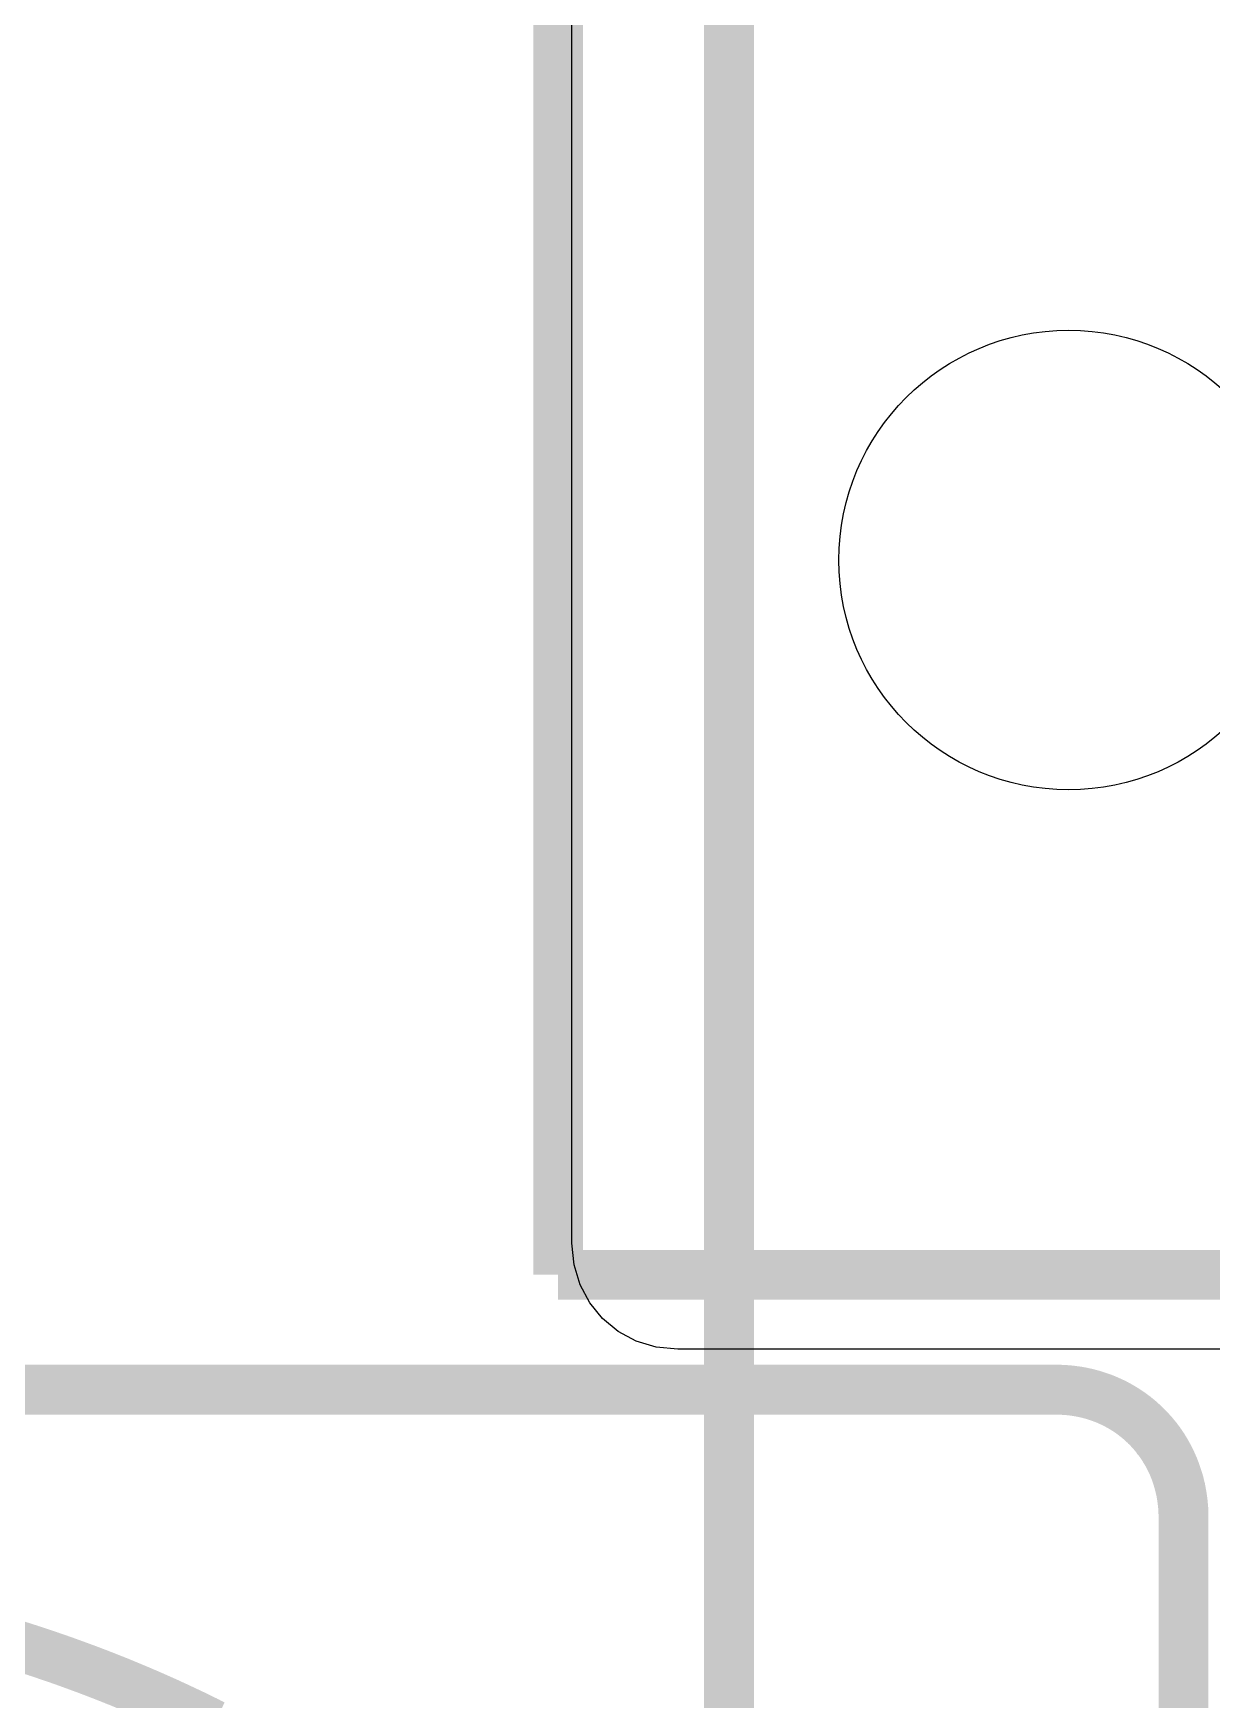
# Model space of a CAD drawing. Header units: inches. Extents: x 15 to 148, y 10 to 111.
# Drawn here: x 142.74 to 143.165, y 102.596 to 103.197 of the extents above; entities that cross this region are included whole.
import ezdxf

# ---------------------------------------------------------------- set-up
doc = ezdxf.new("R2010")
doc.units = ezdxf.units.IN
doc.header["$MEASUREMENT"] = 0
doc.layers.add('BLK_12AWG', color=7, linetype='Continuous')

# ---------------------------------------------------------------- blocks, each defined once
blk = doc.blocks.new('CEGHSD')
at = {"const_width": 0.008}
for points in [[(136.80954, 102.30923), (136.80954, 99.55332)], [(136.80954, 102.30923), (136.80954, 99.55332)], [(136.80954, 102.30923), (136.80954, 99.55332)], [(136.78213, 101.82333), (136.78213, 102.069), (136.94591, 102.069)], [(136.78213, 101.82333), (136.78213, 102.069), (136.94591, 102.069)], [(136.78213, 101.82333), (136.78213, 102.069), (136.94591, 102.069)], [(136.78213, 101.82333), (136.94591, 101.82333)], [(136.78213, 101.82333), (136.94591, 101.82333)], [(136.78213, 101.82333), (136.94591, 101.82333)], [(136.39111, 101.80491), (136.86198, 101.80491)], [(136.39111, 101.80491), (136.86198, 101.80491)], [(136.39111, 101.80491), (136.86198, 101.80491)], [(136.86198, 101.80491), (136.86211, 101.80491), (136.86224, 101.80491), (136.86238, 101.8049), (136.86251, 101.8049), (136.86265, 101.8049), (136.86278, 101.80489), (136.86291, 101.80489), (136.86305, 101.80488), (136.86318, 101.80487), (136.86331, 101.80487), (136.86345, 101.80486), (136.86358, 101.80485), (136.86371, 101.80484), (136.86384, 101.80483), (136.86397, 101.80482), (136.8641, 101.8048), (136.86423, 101.80479), (136.86436, 101.80478), (136.86449, 101.80476), (136.86462, 101.80475), (136.86475, 101.80473), (136.86488, 101.80471), (136.86501, 101.80469), (136.86514, 101.80468), (136.86527, 101.80466), (136.8654, 101.80464), (136.86553, 101.80462), (136.86565, 101.80459), (136.86578, 101.80457), (136.86591, 101.80455), (136.86603, 101.80452), (136.86616, 101.8045), (136.86629, 101.80447), (136.86641, 101.80445), (136.86654, 101.80442), (136.86666, 101.80439), (136.86679, 101.80436), (136.86691, 101.80434), (136.86704, 101.80431), (136.86716, 101.80428), (136.86729, 101.80424), (136.86741, 101.80421), (136.86753, 101.80418), (136.86765, 101.80415), (136.86778, 101.80411), (136.8679, 101.80408), (136.86802, 101.80404), (136.86814, 101.804), (136.86826, 101.80397), (136.86838, 101.80393), (136.8685, 101.80389), (136.86862, 101.80385), (136.86874, 101.80381), (136.86886, 101.80377), (136.86898, 101.80373), (136.8691, 101.80369), (136.86922, 101.80365), (136.86933, 101.8036), (136.86945, 101.80356), (136.86957, 101.80351), (136.86968, 101.80347), (136.8698, 101.80342), (136.86992, 101.80337), (136.87003, 101.80333), (136.87015, 101.80328), (136.87026, 101.80323), (136.87038, 101.80318), (136.87049, 101.80313), (136.8706, 101.80308), (136.87072, 101.80303), (136.87083, 101.80298), (136.87094, 101.80292), (136.87105, 101.80287), (136.87117, 101.80282), (136.87128, 101.80276), (136.87139, 101.80271), (136.8715, 101.80265), (136.87161, 101.80259), (136.87172, 101.80254), (136.87183, 101.80248), (136.87194, 101.80242), (136.87204, 101.80236), (136.87215, 101.8023), (136.87226, 101.80224), (136.87237, 101.80218), (136.87247, 101.80212), (136.87258, 101.80205), (136.87268, 101.80199), (136.87279, 101.80193), (136.87289, 101.80186), (136.873, 101.8018), (136.8731, 101.80173), (136.87321, 101.80167), (136.87331, 101.8016), (136.87341, 101.80153), (136.87351, 101.80147), (136.87362, 101.8014), (136.87372, 101.80133), (136.87382, 101.80126), (136.87392, 101.80119), (136.87402, 101.80112), (136.87412, 101.80105), (136.87422, 101.80097), (136.87431, 101.8009), (136.87441, 101.80083), (136.87451, 101.80075), (136.87461, 101.80068), (136.8747, 101.8006), (136.8748, 101.80053), (136.8749, 101.80045), (136.87499, 101.80038), (136.87508, 101.8003), (136.87518, 101.80022), (136.87527, 101.80014), (136.87537, 101.80006), (136.87546, 101.79999), (136.87555, 101.7999), (136.87564, 101.79982), (136.87573, 101.79974), (136.87582, 101.79966), (136.87591, 101.79958), (136.876, 101.7995), (136.87609, 101.79941), (136.87618, 101.79933), (136.87627, 101.79925), (136.87636, 101.79916), (136.87644, 101.79907), (136.87653, 101.79899), (136.87662, 101.7989), (136.8767, 101.79882), (136.87679, 101.79873), (136.87687, 101.79864), (136.87695, 101.79855), (136.87704, 101.79846), (136.87712, 101.79837), (136.8772, 101.79828), (136.87728, 101.79819), (136.87737, 101.7981), (136.87745, 101.79801), (136.87753, 101.79792), (136.87761, 101.79782), (136.87768, 101.79773), (136.87776, 101.79764), (136.87784, 101.79754), (136.87792, 101.79745), (136.87799, 101.79735), (136.87807, 101.79726), (136.87815, 101.79716), (136.87818, 101.79711), (136.87822, 101.79707), (136.87826, 101.79702), (136.8783, 101.79697), (136.87837, 101.79687), (136.87844, 101.79677), (136.87851, 101.79667), (136.87859, 101.79658), (136.87862, 101.79653), (136.87866, 101.79648), (136.87869, 101.79643), (136.87873, 101.79638), (136.8788, 101.79628), (136.87887, 101.79618), (136.87894, 101.79607), (136.87901, 101.79597), (136.87904, 101.79592), (136.87907, 101.79587), (136.87911, 101.79582), (136.87914, 101.79577), (136.87918, 101.79572), (136.87921, 101.79566), (136.87924, 101.79561), (136.87927, 101.79556), (136.87931, 101.79551), (136.87934, 101.79546), (136.87937, 101.79541), (136.8794, 101.79535), (136.87944, 101.7953), (136.87947, 101.79525), (136.8795, 101.7952), (136.87953, 101.79514), (136.8796, 101.79504), (136.87966, 101.79493), (136.87972, 101.79482), (136.87978, 101.79472), (136.87984, 101.79461), (136.8799, 101.7945), (136.87996, 101.79439), (136.88002, 101.79429), (136.88008, 101.79418), (136.88013, 101.79407), (136.88019, 101.79396), (136.88025, 101.79385), (136.8803, 101.79374), (136.88036, 101.79362), (136.88041, 101.79351), (136.88046, 101.7934), (136.88052, 101.79329), (136.88057, 101.79318), (136.88062, 101.79306), (136.88067, 101.79295), (136.88072, 101.79284), (136.88077, 101.79272), (136.88082, 101.79261), (136.88087, 101.79249), (136.88092, 101.79238), (136.88096, 101.79226), (136.88101, 101.79214), (136.88105, 101.79203), (136.8811, 101.79191), (136.88114, 101.79179), (136.88119, 101.79168), (136.88123, 101.79156), (136.88127, 101.79144), (136.88131, 101.79132), (136.88135, 101.7912), (136.88139, 101.79108), (136.88143, 101.79096), (136.88147, 101.79084), (136.88151, 101.79072), (136.88155, 101.7906), (136.88156, 101.79054), (136.88158, 101.79048), (136.8816, 101.79042), (136.88162, 101.79036), (136.88163, 101.7903), (136.88165, 101.79024), (136.88167, 101.79017), (136.88169, 101.79011), (136.8817, 101.79005), (136.88172, 101.78999), (136.88174, 101.78993), (136.88175, 101.78987), (136.88177, 101.78981), (136.88178, 101.78974), (136.8818, 101.78968), (136.88182, 101.78962), (136.88185, 101.7895), (136.88188, 101.78937), (136.88191, 101.78925), (136.88193, 101.78912), (136.88195, 101.78906), (136.88196, 101.789), (136.88198, 101.78894), (136.88199, 101.78887), (136.882, 101.78881), (136.88201, 101.78875), (136.88203, 101.78868), (136.88204, 101.78862), (136.88207, 101.78849), (136.88209, 101.78837), (136.88211, 101.78824), (136.88213, 101.78811), (136.88216, 101.78799), (136.88218, 101.78786), (136.8822, 101.78773), (136.88222, 101.7876), (136.88223, 101.78754), (136.88224, 101.78747), (136.88224, 101.78741), (136.88225, 101.78734), (136.88226, 101.78728), (136.88227, 101.78721), (136.88228, 101.78715), (136.88229, 101.78708), (136.88229, 101.78702), (136.8823, 101.78695), (136.88231, 101.78689), (136.88232, 101.78682), (136.88232, 101.78676), (136.88233, 101.78669), (136.88234, 101.78663), (136.88234, 101.78656), (136.88236, 101.78643), (136.88237, 101.7863), (136.88238, 101.78617), (136.88239, 101.78604), (136.88239, 101.78597), (136.8824, 101.7859), (136.8824, 101.78584), (136.88241, 101.78577), (136.88241, 101.78571), (136.88241, 101.78564), (136.88242, 101.78557), (136.88242, 101.78551), (136.88243, 101.78544), (136.88243, 101.78537), (136.88243, 101.78531), (136.88243, 101.78524), (136.88244, 101.78511), (136.88244, 101.78497), (136.88244, 101.78484), (136.88245, 101.7847), (136.88245, 101.78457), (136.88245, 101.78443)], [(136.86198, 101.80491), (136.86211, 101.80491), (136.86224, 101.80491), (136.86238, 101.8049), (136.86251, 101.8049), (136.86265, 101.8049), (136.86278, 101.80489), (136.86291, 101.80489), (136.86305, 101.80488), (136.86318, 101.80487), (136.86331, 101.80487), (136.86345, 101.80486), (136.86358, 101.80485), (136.86371, 101.80484), (136.86384, 101.80483), (136.86397, 101.80482), (136.8641, 101.8048), (136.86423, 101.80479), (136.86436, 101.80478), (136.86449, 101.80476), (136.86462, 101.80475), (136.86475, 101.80473), (136.86488, 101.80471), (136.86501, 101.80469), (136.86514, 101.80468), (136.86527, 101.80466), (136.8654, 101.80464), (136.86553, 101.80462), (136.86565, 101.80459), (136.86578, 101.80457), (136.86591, 101.80455), (136.86603, 101.80452), (136.86616, 101.8045), (136.86629, 101.80447), (136.86641, 101.80445), (136.86654, 101.80442), (136.86666, 101.80439), (136.86679, 101.80436), (136.86691, 101.80434), (136.86704, 101.80431), (136.86716, 101.80428), (136.86729, 101.80424), (136.86741, 101.80421), (136.86753, 101.80418), (136.86765, 101.80415), (136.86778, 101.80411), (136.8679, 101.80408), (136.86802, 101.80404), (136.86814, 101.804), (136.86826, 101.80397), (136.86838, 101.80393), (136.8685, 101.80389), (136.86862, 101.80385), (136.86874, 101.80381), (136.86886, 101.80377), (136.86898, 101.80373), (136.8691, 101.80369), (136.86922, 101.80365), (136.86933, 101.8036), (136.86945, 101.80356), (136.86957, 101.80351), (136.86968, 101.80347), (136.8698, 101.80342), (136.86992, 101.80337), (136.87003, 101.80333), (136.87015, 101.80328), (136.87026, 101.80323), (136.87038, 101.80318), (136.87049, 101.80313), (136.8706, 101.80308), (136.87072, 101.80303), (136.87083, 101.80298), (136.87094, 101.80292), (136.87105, 101.80287), (136.87117, 101.80282), (136.87128, 101.80276), (136.87139, 101.80271), (136.8715, 101.80265), (136.87161, 101.80259), (136.87172, 101.80254), (136.87183, 101.80248), (136.87194, 101.80242), (136.87204, 101.80236), (136.87215, 101.8023), (136.87226, 101.80224), (136.87237, 101.80218), (136.87247, 101.80212), (136.87258, 101.80205), (136.87268, 101.80199), (136.87279, 101.80193), (136.87289, 101.80186), (136.873, 101.8018), (136.8731, 101.80173), (136.87321, 101.80167), (136.87331, 101.8016), (136.87341, 101.80153), (136.87351, 101.80147), (136.87362, 101.8014), (136.87372, 101.80133), (136.87382, 101.80126), (136.87392, 101.80119), (136.87402, 101.80112), (136.87412, 101.80105), (136.87422, 101.80097), (136.87431, 101.8009), (136.87441, 101.80083), (136.87451, 101.80075), (136.87461, 101.80068), (136.8747, 101.8006), (136.8748, 101.80053), (136.8749, 101.80045), (136.87499, 101.80038), (136.87508, 101.8003), (136.87518, 101.80022), (136.87527, 101.80014), (136.87537, 101.80006), (136.87546, 101.79999), (136.87555, 101.7999), (136.87564, 101.79982), (136.87573, 101.79974), (136.87582, 101.79966), (136.87591, 101.79958), (136.876, 101.7995), (136.87609, 101.79941), (136.87618, 101.79933), (136.87627, 101.79925), (136.87636, 101.79916), (136.87644, 101.79907), (136.87653, 101.79899), (136.87662, 101.7989), (136.8767, 101.79882), (136.87679, 101.79873), (136.87687, 101.79864), (136.87695, 101.79855), (136.87704, 101.79846), (136.87712, 101.79837), (136.8772, 101.79828), (136.87728, 101.79819), (136.87737, 101.7981), (136.87745, 101.79801), (136.87753, 101.79792), (136.87761, 101.79782), (136.87768, 101.79773), (136.87776, 101.79764), (136.87784, 101.79754), (136.87792, 101.79745), (136.87799, 101.79735), (136.87807, 101.79726), (136.87815, 101.79716), (136.87818, 101.79711), (136.87822, 101.79707), (136.87826, 101.79702), (136.8783, 101.79697), (136.87837, 101.79687), (136.87844, 101.79677), (136.87851, 101.79667), (136.87859, 101.79658), (136.87862, 101.79653), (136.87866, 101.79648), (136.87869, 101.79643), (136.87873, 101.79638), (136.8788, 101.79628), (136.87887, 101.79618), (136.87894, 101.79607), (136.87901, 101.79597), (136.87904, 101.79592), (136.87907, 101.79587), (136.87911, 101.79582), (136.87914, 101.79577), (136.87918, 101.79572), (136.87921, 101.79566), (136.87924, 101.79561), (136.87927, 101.79556), (136.87931, 101.79551), (136.87934, 101.79546), (136.87937, 101.79541), (136.8794, 101.79535), (136.87944, 101.7953), (136.87947, 101.79525), (136.8795, 101.7952), (136.87953, 101.79514), (136.8796, 101.79504), (136.87966, 101.79493), (136.87972, 101.79482), (136.87978, 101.79472), (136.87984, 101.79461), (136.8799, 101.7945), (136.87996, 101.79439), (136.88002, 101.79429), (136.88008, 101.79418), (136.88013, 101.79407), (136.88019, 101.79396), (136.88025, 101.79385), (136.8803, 101.79374), (136.88036, 101.79362), (136.88041, 101.79351), (136.88046, 101.7934), (136.88052, 101.79329), (136.88057, 101.79318), (136.88062, 101.79306), (136.88067, 101.79295), (136.88072, 101.79284), (136.88077, 101.79272), (136.88082, 101.79261), (136.88087, 101.79249), (136.88092, 101.79238), (136.88096, 101.79226), (136.88101, 101.79214), (136.88105, 101.79203), (136.8811, 101.79191), (136.88114, 101.79179), (136.88119, 101.79168), (136.88123, 101.79156), (136.88127, 101.79144), (136.88131, 101.79132), (136.88135, 101.7912), (136.88139, 101.79108), (136.88143, 101.79096), (136.88147, 101.79084), (136.88151, 101.79072), (136.88155, 101.7906), (136.88156, 101.79054), (136.88158, 101.79048), (136.8816, 101.79042), (136.88162, 101.79036), (136.88163, 101.7903), (136.88165, 101.79024), (136.88167, 101.79017), (136.88169, 101.79011), (136.8817, 101.79005), (136.88172, 101.78999), (136.88174, 101.78993), (136.88175, 101.78987), (136.88177, 101.78981), (136.88178, 101.78974), (136.8818, 101.78968), (136.88182, 101.78962), (136.88185, 101.7895), (136.88188, 101.78937), (136.88191, 101.78925), (136.88193, 101.78912), (136.88195, 101.78906), (136.88196, 101.789), (136.88198, 101.78894), (136.88199, 101.78887), (136.882, 101.78881), (136.88201, 101.78875), (136.88203, 101.78868), (136.88204, 101.78862), (136.88207, 101.78849), (136.88209, 101.78837), (136.88211, 101.78824), (136.88213, 101.78811), (136.88216, 101.78799), (136.88218, 101.78786), (136.8822, 101.78773), (136.88222, 101.7876), (136.88223, 101.78754), (136.88224, 101.78747), (136.88224, 101.78741), (136.88225, 101.78734), (136.88226, 101.78728), (136.88227, 101.78721), (136.88228, 101.78715), (136.88229, 101.78708), (136.88229, 101.78702), (136.8823, 101.78695), (136.88231, 101.78689), (136.88232, 101.78682), (136.88232, 101.78676), (136.88233, 101.78669), (136.88234, 101.78663), (136.88234, 101.78656), (136.88236, 101.78643), (136.88237, 101.7863), (136.88238, 101.78617), (136.88239, 101.78604), (136.88239, 101.78597), (136.8824, 101.7859), (136.8824, 101.78584), (136.88241, 101.78577), (136.88241, 101.78571), (136.88241, 101.78564), (136.88242, 101.78557), (136.88242, 101.78551), (136.88243, 101.78544), (136.88243, 101.78537), (136.88243, 101.78531), (136.88243, 101.78524), (136.88244, 101.78511), (136.88244, 101.78497), (136.88244, 101.78484), (136.88245, 101.7847), (136.88245, 101.78457), (136.88245, 101.78443)], [(136.86198, 101.80491), (136.86211, 101.80491), (136.86224, 101.80491), (136.86238, 101.8049), (136.86251, 101.8049), (136.86265, 101.8049), (136.86278, 101.80489), (136.86291, 101.80489), (136.86305, 101.80488), (136.86318, 101.80487), (136.86331, 101.80487), (136.86345, 101.80486), (136.86358, 101.80485), (136.86371, 101.80484), (136.86384, 101.80483), (136.86397, 101.80482), (136.8641, 101.8048), (136.86423, 101.80479), (136.86436, 101.80478), (136.86449, 101.80476), (136.86462, 101.80475), (136.86475, 101.80473), (136.86488, 101.80471), (136.86501, 101.80469), (136.86514, 101.80468), (136.86527, 101.80466), (136.8654, 101.80464), (136.86553, 101.80462), (136.86565, 101.80459), (136.86578, 101.80457), (136.86591, 101.80455), (136.86603, 101.80452), (136.86616, 101.8045), (136.86629, 101.80447), (136.86641, 101.80445), (136.86654, 101.80442), (136.86666, 101.80439), (136.86679, 101.80436), (136.86691, 101.80434), (136.86704, 101.80431), (136.86716, 101.80428), (136.86729, 101.80424), (136.86741, 101.80421), (136.86753, 101.80418), (136.86765, 101.80415), (136.86778, 101.80411), (136.8679, 101.80408), (136.86802, 101.80404), (136.86814, 101.804), (136.86826, 101.80397), (136.86838, 101.80393), (136.8685, 101.80389), (136.86862, 101.80385), (136.86874, 101.80381), (136.86886, 101.80377), (136.86898, 101.80373), (136.8691, 101.80369), (136.86922, 101.80365), (136.86933, 101.8036), (136.86945, 101.80356), (136.86957, 101.80351), (136.86968, 101.80347), (136.8698, 101.80342), (136.86992, 101.80337), (136.87003, 101.80333), (136.87015, 101.80328), (136.87026, 101.80323), (136.87038, 101.80318), (136.87049, 101.80313), (136.8706, 101.80308), (136.87072, 101.80303), (136.87083, 101.80298), (136.87094, 101.80292), (136.87105, 101.80287), (136.87117, 101.80282), (136.87128, 101.80276), (136.87139, 101.80271), (136.8715, 101.80265), (136.87161, 101.80259), (136.87172, 101.80254), (136.87183, 101.80248), (136.87194, 101.80242), (136.87204, 101.80236), (136.87215, 101.8023), (136.87226, 101.80224), (136.87237, 101.80218), (136.87247, 101.80212), (136.87258, 101.80205), (136.87268, 101.80199), (136.87279, 101.80193), (136.87289, 101.80186), (136.873, 101.8018), (136.8731, 101.80173), (136.87321, 101.80167), (136.87331, 101.8016), (136.87341, 101.80153), (136.87351, 101.80147), (136.87362, 101.8014), (136.87372, 101.80133), (136.87382, 101.80126), (136.87392, 101.80119), (136.87402, 101.80112), (136.87412, 101.80105), (136.87422, 101.80097), (136.87431, 101.8009), (136.87441, 101.80083), (136.87451, 101.80075), (136.87461, 101.80068), (136.8747, 101.8006), (136.8748, 101.80053), (136.8749, 101.80045), (136.87499, 101.80038), (136.87508, 101.8003), (136.87518, 101.80022), (136.87527, 101.80014), (136.87537, 101.80006), (136.87546, 101.79999), (136.87555, 101.7999), (136.87564, 101.79982), (136.87573, 101.79974), (136.87582, 101.79966), (136.87591, 101.79958), (136.876, 101.7995), (136.87609, 101.79941), (136.87618, 101.79933), (136.87627, 101.79925), (136.87636, 101.79916), (136.87644, 101.79907), (136.87653, 101.79899), (136.87662, 101.7989), (136.8767, 101.79882), (136.87679, 101.79873), (136.87687, 101.79864), (136.87695, 101.79855), (136.87704, 101.79846), (136.87712, 101.79837), (136.8772, 101.79828), (136.87728, 101.79819), (136.87737, 101.7981), (136.87745, 101.79801), (136.87753, 101.79792), (136.87761, 101.79782), (136.87768, 101.79773), (136.87776, 101.79764), (136.87784, 101.79754), (136.87792, 101.79745), (136.87799, 101.79735), (136.87807, 101.79726), (136.87815, 101.79716), (136.87818, 101.79711), (136.87822, 101.79707), (136.87826, 101.79702), (136.8783, 101.79697), (136.87837, 101.79687), (136.87844, 101.79677), (136.87851, 101.79667), (136.87859, 101.79658), (136.87862, 101.79653), (136.87866, 101.79648), (136.87869, 101.79643), (136.87873, 101.79638), (136.8788, 101.79628), (136.87887, 101.79618), (136.87894, 101.79607), (136.87901, 101.79597), (136.87904, 101.79592), (136.87907, 101.79587), (136.87911, 101.79582), (136.87914, 101.79577), (136.87918, 101.79572), (136.87921, 101.79566), (136.87924, 101.79561), (136.87927, 101.79556), (136.87931, 101.79551), (136.87934, 101.79546), (136.87937, 101.79541), (136.8794, 101.79535), (136.87944, 101.7953), (136.87947, 101.79525), (136.8795, 101.7952), (136.87953, 101.79514), (136.8796, 101.79504), (136.87966, 101.79493), (136.87972, 101.79482), (136.87978, 101.79472), (136.87984, 101.79461), (136.8799, 101.7945), (136.87996, 101.79439), (136.88002, 101.79429), (136.88008, 101.79418), (136.88013, 101.79407), (136.88019, 101.79396), (136.88025, 101.79385), (136.8803, 101.79374), (136.88036, 101.79362), (136.88041, 101.79351), (136.88046, 101.7934), (136.88052, 101.79329), (136.88057, 101.79318), (136.88062, 101.79306), (136.88067, 101.79295), (136.88072, 101.79284), (136.88077, 101.79272), (136.88082, 101.79261), (136.88087, 101.79249), (136.88092, 101.79238), (136.88096, 101.79226), (136.88101, 101.79214), (136.88105, 101.79203), (136.8811, 101.79191), (136.88114, 101.79179), (136.88119, 101.79168), (136.88123, 101.79156), (136.88127, 101.79144), (136.88131, 101.79132), (136.88135, 101.7912), (136.88139, 101.79108), (136.88143, 101.79096), (136.88147, 101.79084), (136.88151, 101.79072), (136.88155, 101.7906), (136.88156, 101.79054), (136.88158, 101.79048), (136.8816, 101.79042), (136.88162, 101.79036), (136.88163, 101.7903), (136.88165, 101.79024), (136.88167, 101.79017), (136.88169, 101.79011), (136.8817, 101.79005), (136.88172, 101.78999), (136.88174, 101.78993), (136.88175, 101.78987), (136.88177, 101.78981), (136.88178, 101.78974), (136.8818, 101.78968), (136.88182, 101.78962), (136.88185, 101.7895), (136.88188, 101.78937), (136.88191, 101.78925), (136.88193, 101.78912), (136.88195, 101.78906), (136.88196, 101.789), (136.88198, 101.78894), (136.88199, 101.78887), (136.882, 101.78881), (136.88201, 101.78875), (136.88203, 101.78868), (136.88204, 101.78862), (136.88207, 101.78849), (136.88209, 101.78837), (136.88211, 101.78824), (136.88213, 101.78811), (136.88216, 101.78799), (136.88218, 101.78786), (136.8822, 101.78773), (136.88222, 101.7876), (136.88223, 101.78754), (136.88224, 101.78747), (136.88224, 101.78741), (136.88225, 101.78734), (136.88226, 101.78728), (136.88227, 101.78721), (136.88228, 101.78715), (136.88229, 101.78708), (136.88229, 101.78702), (136.8823, 101.78695), (136.88231, 101.78689), (136.88232, 101.78682), (136.88232, 101.78676), (136.88233, 101.78669), (136.88234, 101.78663), (136.88234, 101.78656), (136.88236, 101.78643), (136.88237, 101.7863), (136.88238, 101.78617), (136.88239, 101.78604), (136.88239, 101.78597), (136.8824, 101.7859), (136.8824, 101.78584), (136.88241, 101.78577), (136.88241, 101.78571), (136.88241, 101.78564), (136.88242, 101.78557), (136.88242, 101.78551), (136.88243, 101.78544), (136.88243, 101.78537), (136.88243, 101.78531), (136.88243, 101.78524), (136.88244, 101.78511), (136.88244, 101.78497), (136.88244, 101.78484), (136.88245, 101.7847), (136.88245, 101.78457), (136.88245, 101.78443)], [(136.88245, 101.78443), (136.88245, 101.31357)], [(136.88245, 101.78443), (136.88245, 101.31357)], [(136.88245, 101.78443), (136.88245, 101.31357)], [(136.69373, 101.76439), (136.69398, 101.76431), (136.69423, 101.76423), (136.69449, 101.76415), (136.69474, 101.76408), (136.69499, 101.764), (136.69525, 101.76392), (136.6955, 101.76384), (136.69575, 101.76376), (136.69601, 101.76368), (136.69626, 101.7636), (136.69651, 101.76352), (136.69676, 101.76344), (136.69701, 101.76336), (136.69727, 101.76328), (136.69752, 101.76319), (136.69777, 101.76311), (136.69802, 101.76303), (136.69827, 101.76295), (136.69852, 101.76286), (136.69877, 101.76278), (136.69902, 101.7627), (136.69927, 101.76262), (136.69952, 101.76253), (136.69977, 101.76245), (136.70002, 101.76236), (136.70027, 101.76228), (136.70052, 101.76219), (136.70077, 101.76211), (136.70102, 101.76202), (136.70127, 101.76194), (136.70152, 101.76185), (136.70177, 101.76176), (136.70202, 101.76168), (136.70226, 101.76159), (136.70251, 101.7615), (136.70276, 101.76142), (136.70301, 101.76133), (136.70326, 101.76124), (136.7035, 101.76115), (136.70375, 101.76106), (136.704, 101.76097), (136.70425, 101.76088), (136.70449, 101.76079), (136.70474, 101.7607), (136.70499, 101.76061), (136.70523, 101.76052), (136.70548, 101.76043), (136.70572, 101.76034), (136.70597, 101.76025), (136.70622, 101.76016), (136.70646, 101.76007), (136.70671, 101.75998), (136.70695, 101.75988), (136.7072, 101.75979), (136.70744, 101.7597), (136.70769, 101.7596), (136.70793, 101.75951), (136.70817, 101.75942), (136.70842, 101.75932), (136.70866, 101.75923), (136.70891, 101.75913), (136.70915, 101.75904), (136.70939, 101.75894), (136.70964, 101.75885), (136.70988, 101.75875), (136.71012, 101.75866), (136.71037, 101.75856), (136.71061, 101.75846), (136.71085, 101.75837), (136.71109, 101.75827), (136.71133, 101.75817), (136.71158, 101.75808), (136.71182, 101.75798), (136.71206, 101.75788), (136.7123, 101.75778), (136.71254, 101.75768), (136.71278, 101.75758), (136.71302, 101.75748), (136.71326, 101.75738), (136.7135, 101.75728), (136.71398, 101.75708), (136.71446, 101.75688), (136.71494, 101.75668), (136.71518, 101.75658), (136.71542, 101.75647), (136.7159, 101.75627), (136.71614, 101.75617), (136.71638, 101.75606), (136.71661, 101.75596), (136.71685, 101.75586), (136.71709, 101.75575), (136.71733, 101.75565), (136.71756, 101.75554), (136.7178, 101.75544), (136.71804, 101.75533), (136.71827, 101.75523), (136.71851, 101.75512), (136.71875, 101.75502), (136.71922, 101.7548), (136.71946, 101.7547), (136.71969, 101.75459), (136.71993, 101.75448), (136.72016, 101.75437), (136.7204, 101.75427), (136.72063, 101.75416), (136.72087, 101.75405), (136.7211, 101.75394), (136.72134, 101.75383), (136.72157, 101.75372), (136.7218, 101.75361), (136.72204, 101.7535), (136.72227, 101.75339), (136.7225, 101.75328), (136.72274, 101.75317), (136.72297, 101.75306), (136.7232, 101.75295), (136.72344, 101.75284), (136.72367, 101.75273), (136.7239, 101.75262), (136.72413, 101.7525), (136.72436, 101.75239), (136.7246, 101.75228), (136.72483, 101.75217), (136.72506, 101.75205), (136.72529, 101.75194), (136.72552, 101.75183), (136.72575, 101.75171), (136.72598, 101.7516), (136.72621, 101.75148), (136.72644, 101.75137), (136.72667, 101.75125), (136.7269, 101.75114)], [(136.69373, 101.76439), (136.69398, 101.76431), (136.69423, 101.76423), (136.69449, 101.76415), (136.69474, 101.76408), (136.69499, 101.764), (136.69525, 101.76392), (136.6955, 101.76384), (136.69575, 101.76376), (136.69601, 101.76368), (136.69626, 101.7636), (136.69651, 101.76352), (136.69676, 101.76344), (136.69701, 101.76336), (136.69727, 101.76328), (136.69752, 101.76319), (136.69777, 101.76311), (136.69802, 101.76303), (136.69827, 101.76295), (136.69852, 101.76286), (136.69877, 101.76278), (136.69902, 101.7627), (136.69927, 101.76262), (136.69952, 101.76253), (136.69977, 101.76245), (136.70002, 101.76236), (136.70027, 101.76228), (136.70052, 101.76219), (136.70077, 101.76211), (136.70102, 101.76202), (136.70127, 101.76194), (136.70152, 101.76185), (136.70177, 101.76176), (136.70202, 101.76168), (136.70226, 101.76159), (136.70251, 101.7615), (136.70276, 101.76142), (136.70301, 101.76133), (136.70326, 101.76124), (136.7035, 101.76115), (136.70375, 101.76106), (136.704, 101.76097), (136.70425, 101.76088), (136.70449, 101.76079), (136.70474, 101.7607), (136.70499, 101.76061), (136.70523, 101.76052), (136.70548, 101.76043), (136.70572, 101.76034), (136.70597, 101.76025), (136.70622, 101.76016), (136.70646, 101.76007), (136.70671, 101.75998), (136.70695, 101.75988), (136.7072, 101.75979), (136.70744, 101.7597), (136.70769, 101.7596), (136.70793, 101.75951), (136.70817, 101.75942), (136.70842, 101.75932), (136.70866, 101.75923), (136.70891, 101.75913), (136.70915, 101.75904), (136.70939, 101.75894), (136.70964, 101.75885), (136.70988, 101.75875), (136.71012, 101.75866), (136.71037, 101.75856), (136.71061, 101.75846), (136.71085, 101.75837), (136.71109, 101.75827), (136.71133, 101.75817), (136.71158, 101.75808), (136.71182, 101.75798), (136.71206, 101.75788), (136.7123, 101.75778), (136.71254, 101.75768), (136.71278, 101.75758), (136.71302, 101.75748), (136.71326, 101.75738), (136.7135, 101.75728), (136.71398, 101.75708), (136.71446, 101.75688), (136.71494, 101.75668), (136.71518, 101.75658), (136.71542, 101.75647), (136.7159, 101.75627), (136.71614, 101.75617), (136.71638, 101.75606), (136.71661, 101.75596), (136.71685, 101.75586), (136.71709, 101.75575), (136.71733, 101.75565), (136.71756, 101.75554), (136.7178, 101.75544), (136.71804, 101.75533), (136.71827, 101.75523), (136.71851, 101.75512), (136.71875, 101.75502), (136.71922, 101.7548), (136.71946, 101.7547), (136.71969, 101.75459), (136.71993, 101.75448), (136.72016, 101.75437), (136.7204, 101.75427), (136.72063, 101.75416), (136.72087, 101.75405), (136.7211, 101.75394), (136.72134, 101.75383), (136.72157, 101.75372), (136.7218, 101.75361), (136.72204, 101.7535), (136.72227, 101.75339), (136.7225, 101.75328), (136.72274, 101.75317), (136.72297, 101.75306), (136.7232, 101.75295), (136.72344, 101.75284), (136.72367, 101.75273), (136.7239, 101.75262), (136.72413, 101.7525), (136.72436, 101.75239), (136.7246, 101.75228), (136.72483, 101.75217), (136.72506, 101.75205), (136.72529, 101.75194), (136.72552, 101.75183), (136.72575, 101.75171), (136.72598, 101.7516), (136.72621, 101.75148), (136.72644, 101.75137), (136.72667, 101.75125), (136.7269, 101.75114)], [(136.69373, 101.76439), (136.69398, 101.76431), (136.69423, 101.76423), (136.69449, 101.76415), (136.69474, 101.76408), (136.69499, 101.764), (136.69525, 101.76392), (136.6955, 101.76384), (136.69575, 101.76376), (136.69601, 101.76368), (136.69626, 101.7636), (136.69651, 101.76352), (136.69676, 101.76344), (136.69701, 101.76336), (136.69727, 101.76328), (136.69752, 101.76319), (136.69777, 101.76311), (136.69802, 101.76303), (136.69827, 101.76295), (136.69852, 101.76286), (136.69877, 101.76278), (136.69902, 101.7627), (136.69927, 101.76262), (136.69952, 101.76253), (136.69977, 101.76245), (136.70002, 101.76236), (136.70027, 101.76228), (136.70052, 101.76219), (136.70077, 101.76211), (136.70102, 101.76202), (136.70127, 101.76194), (136.70152, 101.76185), (136.70177, 101.76176), (136.70202, 101.76168), (136.70226, 101.76159), (136.70251, 101.7615), (136.70276, 101.76142), (136.70301, 101.76133), (136.70326, 101.76124), (136.7035, 101.76115), (136.70375, 101.76106), (136.704, 101.76097), (136.70425, 101.76088), (136.70449, 101.76079), (136.70474, 101.7607), (136.70499, 101.76061), (136.70523, 101.76052), (136.70548, 101.76043), (136.70572, 101.76034), (136.70597, 101.76025), (136.70622, 101.76016), (136.70646, 101.76007), (136.70671, 101.75998), (136.70695, 101.75988), (136.7072, 101.75979), (136.70744, 101.7597), (136.70769, 101.7596), (136.70793, 101.75951), (136.70817, 101.75942), (136.70842, 101.75932), (136.70866, 101.75923), (136.70891, 101.75913), (136.70915, 101.75904), (136.70939, 101.75894), (136.70964, 101.75885), (136.70988, 101.75875), (136.71012, 101.75866), (136.71037, 101.75856), (136.71061, 101.75846), (136.71085, 101.75837), (136.71109, 101.75827), (136.71133, 101.75817), (136.71158, 101.75808), (136.71182, 101.75798), (136.71206, 101.75788), (136.7123, 101.75778), (136.71254, 101.75768), (136.71278, 101.75758), (136.71302, 101.75748), (136.71326, 101.75738), (136.7135, 101.75728), (136.71398, 101.75708), (136.71446, 101.75688), (136.71494, 101.75668), (136.71518, 101.75658), (136.71542, 101.75647), (136.7159, 101.75627), (136.71614, 101.75617), (136.71638, 101.75606), (136.71661, 101.75596), (136.71685, 101.75586), (136.71709, 101.75575), (136.71733, 101.75565), (136.71756, 101.75554), (136.7178, 101.75544), (136.71804, 101.75533), (136.71827, 101.75523), (136.71851, 101.75512), (136.71875, 101.75502), (136.71922, 101.7548), (136.71946, 101.7547), (136.71969, 101.75459), (136.71993, 101.75448), (136.72016, 101.75437), (136.7204, 101.75427), (136.72063, 101.75416), (136.72087, 101.75405), (136.7211, 101.75394), (136.72134, 101.75383), (136.72157, 101.75372), (136.7218, 101.75361), (136.72204, 101.7535), (136.72227, 101.75339), (136.7225, 101.75328), (136.72274, 101.75317), (136.72297, 101.75306), (136.7232, 101.75295), (136.72344, 101.75284), (136.72367, 101.75273), (136.7239, 101.75262), (136.72413, 101.7525), (136.72436, 101.75239), (136.7246, 101.75228), (136.72483, 101.75217), (136.72506, 101.75205), (136.72529, 101.75194), (136.72552, 101.75183), (136.72575, 101.75171), (136.72598, 101.7516), (136.72621, 101.75148), (136.72644, 101.75137), (136.72667, 101.75125), (136.7269, 101.75114)]]:
    blk.add_lwpolyline(points, dxfattribs=at)
blk.add_lwpolyline([(136.94434, 102.0444), (136.94434, 101.8284), (136.944, 101.82493), (136.94303, 101.82171), (136.94148, 101.81882), (136.93942, 101.81632), (136.93692, 101.81426), (136.93403, 101.81271), (136.93081, 101.81174), (136.92734, 101.8114), (136.80134, 101.8114), (136.79786, 101.81174), (136.79465, 101.81271), (136.79176, 101.81426), (136.78925, 101.81632), (136.7872, 101.81882), (136.78565, 101.82171), (136.78468, 101.82493), (136.78434, 101.8284), (136.78434, 101.8284), (136.78434, 102.0444)])
for centre, radius in [((136.86402, 101.93798), 0.03685), ((136.86402, 101.93798), 0.03685), ((136.86402, 101.93798), 0.03685), ((136.62654, 101.549), 0.21496), ((136.62654, 101.549), 0.21496), ((136.62654, 101.549), 0.21496)]:
    blk.add_circle(centre, radius)

msp = doc.modelspace()

# ---------------------------------------------------------------- block references
at = {"layer": 'BLK_12AWG', "xscale": 2.25, "yscale": 2.25, "zscale": 2.25}
msp.add_blockref('CEGHSD', (-164.83027, -126.3532), dxfattribs=at)

doc.saveas('drawing.dxf')
